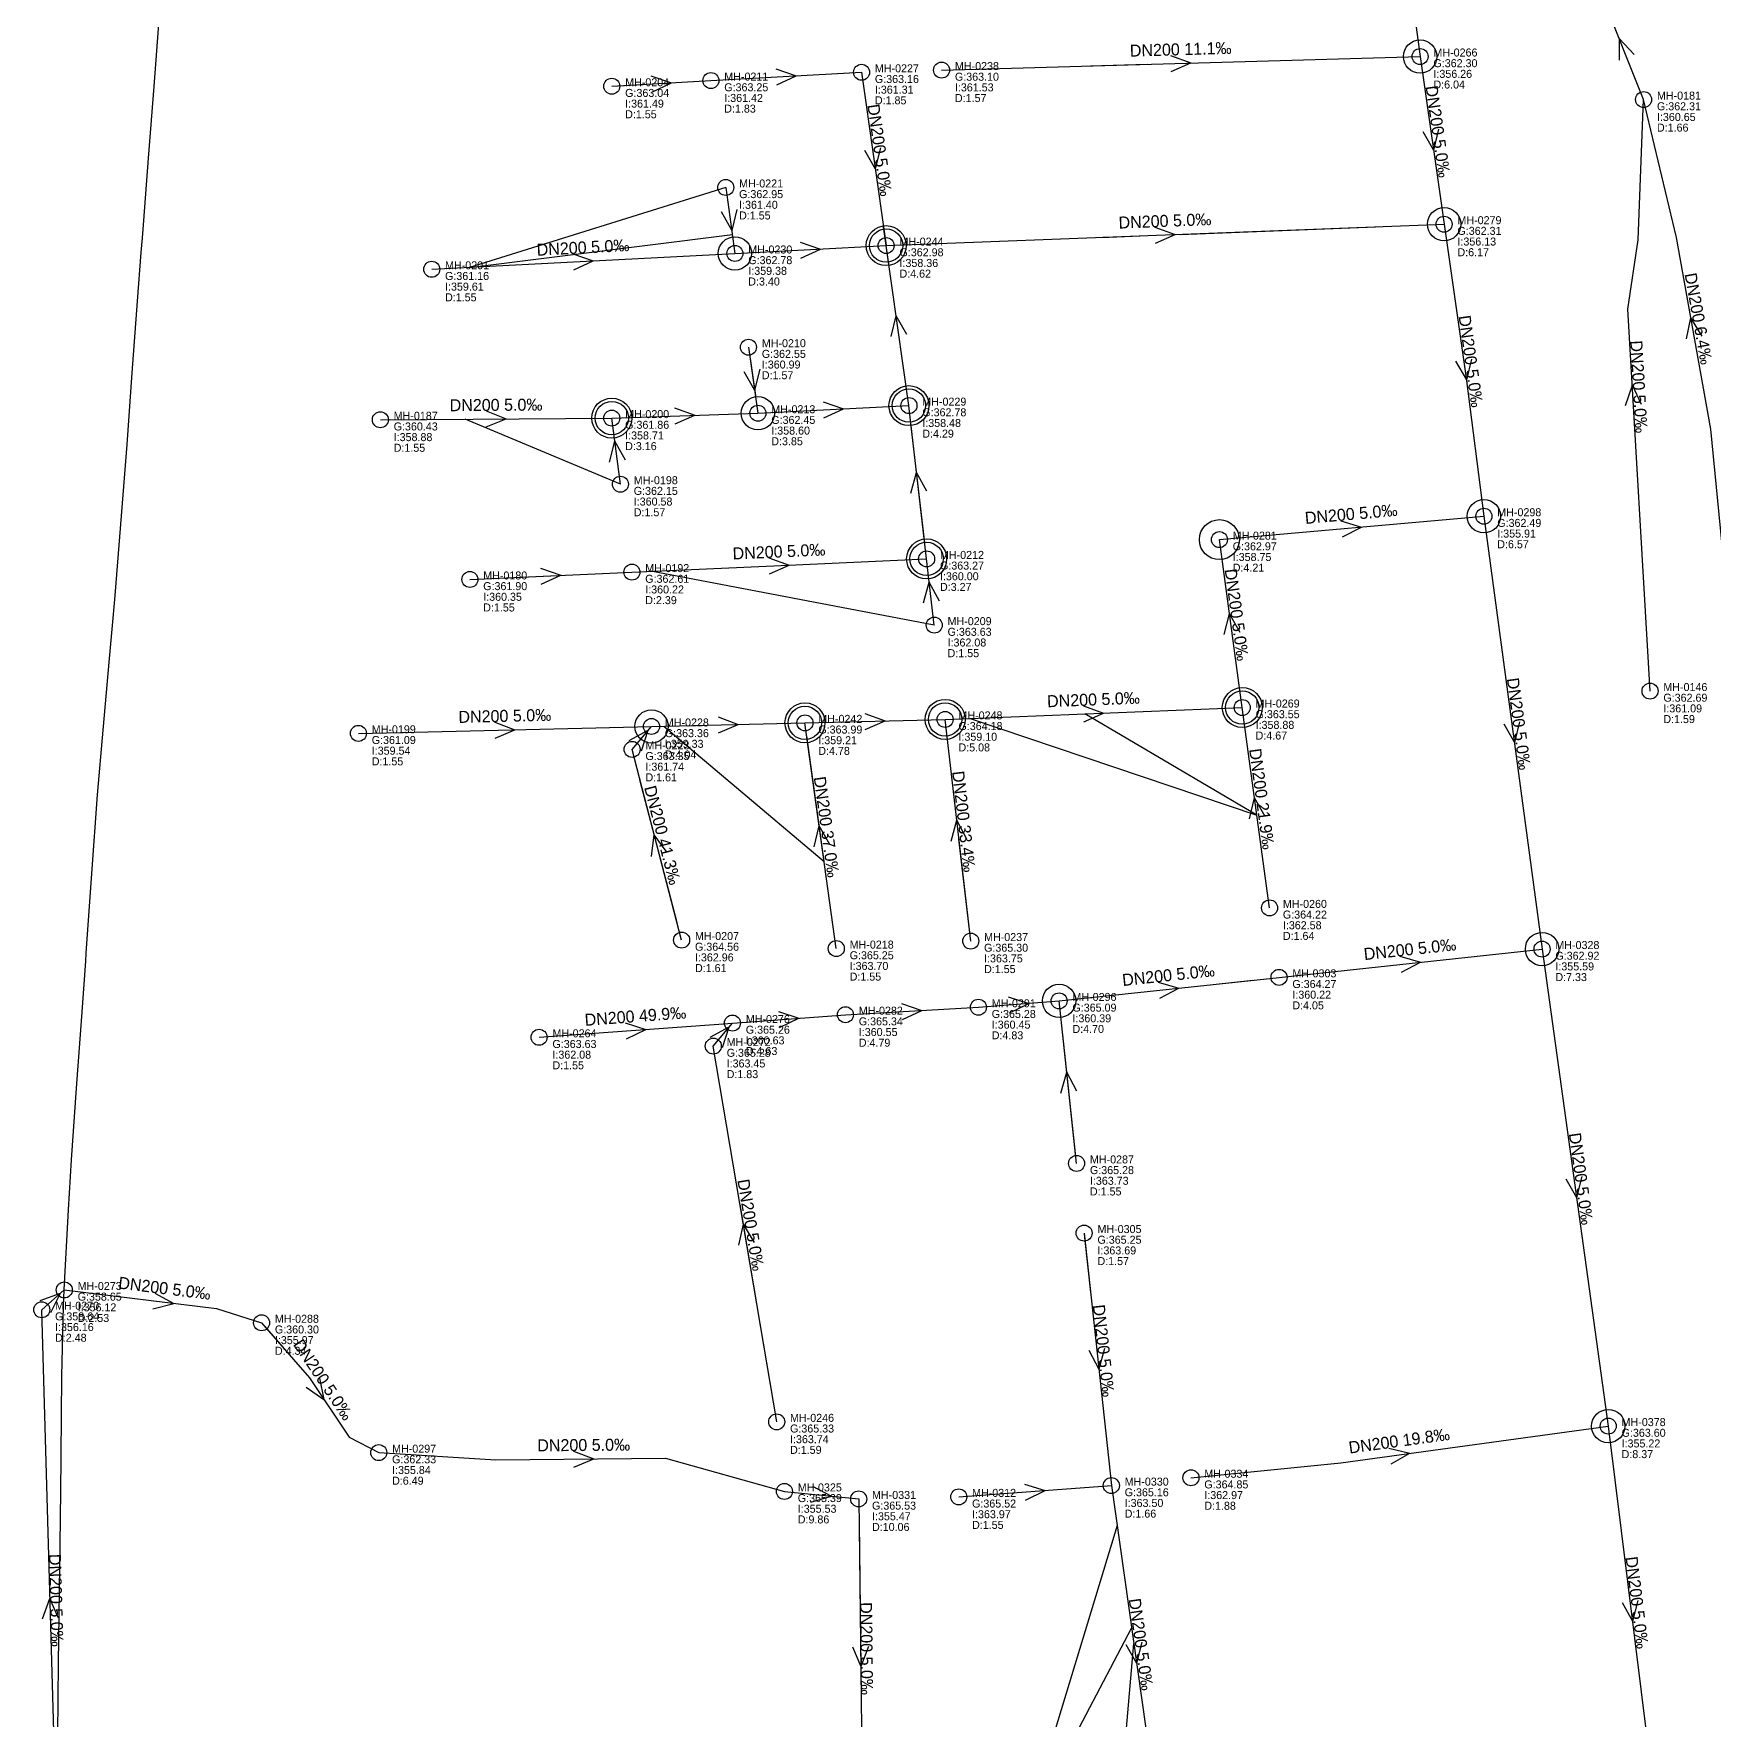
# Model space of a CAD drawing. Header units: metres. Extents: x 449901 to 451990, y 2566737 to 2570846.
# Drawn here: x 450067.4 to 450319.4, y 2569630.8 to 2569883.7 of the extents above; entities that cross this region are included whole.
import ezdxf
from ezdxf.enums import TextEntityAlignment as Align

# ---------------------------------------------------------------- set-up
doc = ezdxf.new("R2010")
doc.units = ezdxf.units.M
for name, color, linetype in [('SEW-CATCHMENT', 4, 'Continuous'), ('SEW-DROP', 6, 'Continuous'), ('SEW-LABEL', 2, 'Continuous'), ('SEW-MH', 7, 'Continuous'), ('SEW-MH-LABEL', 8, 'Continuous'), ('SEW-PIPE-DN200', 3, 'Continuous'), ('SEW-RIDER', 8, 'Continuous'), ('SEW-SWEPT-CH', 6, 'Continuous')]:
    doc.layers.add(name, color=color, linetype=linetype)

msp = doc.modelspace()

# ---------------------------------------------------------------- linework, layer by layer
at = {"layer": 'SEW-CATCHMENT'}
msp.add_lwpolyline([(450071.04, 2569628.66), (450071.15, 2569639.43), (450071.3, 2569650.19), (450071.46, 2569660.95), (450071.56, 2569669.96), (450071.56, 2569670.47), (450071.67, 2569682.47), (450071.9, 2569692.93), (450072.03, 2569695.35), (450072.64, 2569707.34), (450073.13, 2569714.86), (450073.87, 2569725.6), (450074.65, 2569736.33), (450075.24, 2569744.64), (450075.32, 2569745.82), (450076.14, 2569757.79), (450077.02, 2569769.58), (450077.84, 2569779.28), (450078.81, 2569790), (450079.35, 2569796.05), (450079.63, 2569799.45), (450080.61, 2569811.41), (450081.43, 2569822.12), (450082.22, 2569832.85), (450083.01, 2569843.58), (450083.56, 2569850.87), (450083.73, 2569853.07), (450083.93, 2569855.68), (450084.65, 2569865.04), (450085.49, 2569875.77), (450086.32, 2569886.49)], dxfattribs=at)
at = {"layer": 'SEW-DROP'}
for centre in [(450275.29, 2569880.27), (450278.89, 2569855.13), (450195.24, 2569851.92), (450195.24, 2569851.92), (450172.57, 2569850.74), (450176.02, 2569826.79), (450198.66, 2569827.93), (450154.11, 2569826.06), (450284.86, 2569811.35), (450201.31, 2569804.95), (450204.08, 2569780.89), (450248.63, 2569782.67), (450160.06, 2569779.83), (450183.07, 2569780.37), (450293.57, 2569746.46), (450221.17, 2569738.68), (450303.5, 2569674.94)]:
    msp.add_circle(centre, 2.5, dxfattribs=at)
at = {"layer": 'SEW-LABEL'}
for p, q in [((450305.17, 2569879.7), (450305.18, 2569882.93)), ((450307.4, 2569880.58), (450305.18, 2569882.93)), ((450237.89, 2569880.41), (450240.92, 2569879.3)), ((450159.97, 2569877.35), (450163.04, 2569876.32)), ((450178.7, 2569878.4), (450181.76, 2569877.36)), ((450178.83, 2569876), (450181.76, 2569877.36)), ((450237.95, 2569878.01), (450240.92, 2569879.3)), ((450160.11, 2569874.95), (450163.04, 2569876.32)), ((450278.07, 2569869.36), (450277.3, 2569866.22)), ((450275.69, 2569869.02), (450277.3, 2569866.22)), ((450192, 2569866.23), (450193.61, 2569863.43)), ((450194.37, 2569866.56), (450193.61, 2569863.43)), ((450170.49, 2569857.01), (450172.09, 2569854.21)), ((450172.86, 2569857.34), (450172.09, 2569854.21)), ((450235.52, 2569854.67), (450238.57, 2569853.58)), ((450182.35, 2569852.45), (450185.41, 2569851.41)), ((450235.62, 2569852.27), (450238.57, 2569853.58)), ((450148.28, 2569850.67), (450151.34, 2569849.63)), ((450148.41, 2569848.28), (450151.34, 2569849.63)), ((450182.47, 2569850.05), (450185.41, 2569851.41)), ((450195.97, 2569838.27), (450196.74, 2569841.41)), ((450198.35, 2569838.61), (450196.74, 2569841.41)), ((450315.24, 2569837.92), (450315.89, 2569841.08)), ((450317.6, 2569838.34), (450315.89, 2569841.08)), ((450280.62, 2569834.58), (450282.23, 2569831.78)), ((450283, 2569834.91), (450282.23, 2569831.78)), ((450173.91, 2569833.05), (450175.52, 2569830.26)), ((450176.28, 2569833.4), (450175.52, 2569830.26)), ((450306.08, 2569827.94), (450307.11, 2569831.01)), ((450308.48, 2569828.08), (450307.11, 2569831.01)), ((450135.25, 2569827.13), (450138.26, 2569825.95)), ((450163.53, 2569827.58), (450166.56, 2569826.48)), ((450163.61, 2569825.18), (450166.56, 2569826.48)), ((450185.78, 2569828.48), (450188.84, 2569827.44)), ((450185.9, 2569826.09), (450188.84, 2569827.44)), ((450135.27, 2569824.73), (450138.26, 2569825.95)), ((450153.76, 2569819.46), (450154.56, 2569822.59)), ((450156.14, 2569819.77), (450154.56, 2569822.59)), ((450198.96, 2569814.81), (450199.81, 2569817.93)), ((450201.34, 2569815.09), (450199.81, 2569817.93)), ((450263.43, 2569810.66), (450266.52, 2569809.73)), ((450263.64, 2569808.27), (450266.52, 2569809.73)), ((450143.42, 2569803.55), (450146.47, 2569802.49)), ((450177.66, 2569805.09), (450180.71, 2569804.03)), ((450177.77, 2569802.69), (450180.71, 2569804.03)), ((450143.53, 2569801.15), (450146.47, 2569802.49)), ((450200.86, 2569798.36), (450201.71, 2569801.47)), ((450203.24, 2569798.63), (450201.71, 2569801.47)), ((450245.93, 2569793.61), (450246.71, 2569796.74)), ((450248.31, 2569793.93), (450246.71, 2569796.74)), ((450170.04, 2569781.26), (450173.06, 2569780.13)), ((450192.04, 2569781.79), (450195.07, 2569780.67)), ((450224.81, 2569782.92), (450227.85, 2569781.84)), ((450224.9, 2569780.52), (450227.85, 2569781.84)), ((450136.56, 2569780.48), (450139.59, 2569779.35)), ((450136.62, 2569778.08), (450139.59, 2569779.35)), ((450156.72, 2569777.75), (450159.57, 2569779.26)), ((450158.55, 2569776.19), (450159.57, 2569779.26)), ((450170.09, 2569778.86), (450173.06, 2569780.13)), ((450192.1, 2569779.39), (450195.07, 2569780.67)), ((450287.83, 2569780.24), (450289.42, 2569777.42)), ((450290.21, 2569780.55), (450289.42, 2569777.42)), ((450249.69, 2569766), (450250.47, 2569769.14)), ((450252.07, 2569766.33), (450250.47, 2569769.14)), ((450204.98, 2569762.65), (450205.83, 2569765.77)), ((450207.36, 2569762.92), (450205.83, 2569765.77)), ((450160.08, 2569760.35), (450160.48, 2569763.56)), ((450162.4, 2569760.96), (450160.48, 2569763.56)), ((450184.44, 2569761.79), (450185.21, 2569764.93)), ((450186.81, 2569762.13), (450185.21, 2569764.93)), ((450272.24, 2569745.38), (450275.35, 2569744.5)), ((450272.49, 2569742.99), (450275.35, 2569744.5)), ((450236.03, 2569741.48), (450239.14, 2569740.61)), ((450236.29, 2569739.1), (450239.14, 2569740.61)), ((450197.54, 2569738.29), (450200.6, 2569737.26)), ((450213.53, 2569739.28), (450216.61, 2569738.32)), ((450213.71, 2569736.89), (450216.61, 2569738.32)), ((450156.12, 2569735.39), (450159.2, 2569734.41)), ((450179.09, 2569737.08), (450182.17, 2569736.11)), ((450179.27, 2569734.69), (450182.17, 2569736.11)), ((450197.67, 2569735.89), (450200.6, 2569737.26)), ((450156.3, 2569733), (450159.2, 2569734.41)), ((450168.88, 2569733.25), (450171.72, 2569734.8)), ((450170.73, 2569731.72), (450171.72, 2569734.8)), ((450221.45, 2569724.88), (450222.32, 2569727.99)), ((450223.83, 2569725.14), (450222.32, 2569727.99)), ((450297.14, 2569712.02), (450298.74, 2569709.22)), ((450299.52, 2569712.35), (450298.74, 2569709.22)), ((450173.15, 2569702.07), (450173.83, 2569705.23)), ((450175.51, 2569702.47), (450173.83, 2569705.23)), ((450068.42, 2569693.78), (450071.46, 2569694.86)), ((450070, 2569691.98), (450071.46, 2569694.86)), ((450085.61, 2569694.89), (450088.44, 2569693.33)), ((450085.31, 2569692.51), (450088.44, 2569693.33)), ((450225.61, 2569686.31), (450227.12, 2569683.46)), ((450227.99, 2569686.57), (450227.12, 2569683.46)), ((450110.28, 2569682.11), (450110.95, 2569678.95)), ((450108.29, 2569680.78), (450110.95, 2569678.95)), ((450148.39, 2569671.2), (450151.4, 2569670.02)), ((450148.41, 2569668.8), (450151.4, 2569670.02)), ((450270.62, 2569671.64), (450273.76, 2569670.86)), ((450270.95, 2569669.26), (450273.76, 2569670.86)), ((450183.94, 2569663.54), (450187.05, 2569664.43)), ((450184.19, 2569665.93), (450187.05, 2569664.43)), ((450215.98, 2569666.26), (450219.06, 2569665.28)), ((450216.15, 2569663.86), (450219.06, 2569665.28)), ((450068.76, 2569646.07), (450069.87, 2569649.1)), ((450071.16, 2569646.14), (450069.87, 2569649.1)), ((450305.56, 2569648.52), (450307.11, 2569645.69)), ((450307.94, 2569648.82), (450307.11, 2569645.69)), ((450190.19, 2569641.86), (450191.43, 2569638.88)), ((450192.59, 2569641.89), (450191.43, 2569638.88)), ((450231.17, 2569642.22), (450232.78, 2569639.42)), ((450233.55, 2569642.56), (450232.78, 2569639.42))]:
    msp.add_line(p, q, dxfattribs=at)
at = {"layer": 'SEW-MH'}
for centre in [(450203.55, 2569878.24), (450275.29, 2569880.27), (450154.11, 2569875.81), (450168.97, 2569876.66), (450191.55, 2569877.9), (450308.8, 2569873.81), (450171.19, 2569860.64), (450278.89, 2569855.13), (450172.57, 2569850.74), (450195.24, 2569851.92), (450127.11, 2569848.37), (450174.6, 2569836.69), (450198.66, 2569827.93), (450119.41, 2569825.81), (450154.11, 2569826.06), (450176.02, 2569826.79), (450155.4, 2569816.15), (450284.86, 2569811.35), (450245.2, 2569807.84), (450201.31, 2569804.95), (450157.12, 2569802.97), (450132.83, 2569801.87), (450202.45, 2569795.02), (450309.76, 2569785.14), (450248.63, 2569782.67), (450160.06, 2569779.83), (450183.07, 2569780.37), (450204.08, 2569780.89), (450116.12, 2569778.8), (450157.15, 2569776.4), (450252.72, 2569752.63), (450164.58, 2569747.81), (450207.92, 2569747.66), (450187.77, 2569746.53), (450293.57, 2569746.46), (450254.14, 2569742.22), (450189.14, 2569736.62), (450209.07, 2569737.73), (450221.17, 2569738.68), (450172.2, 2569735.37), (450143.21, 2569733.23), (450169.33, 2569731.91), (450223.79, 2569714.32), (450224.92, 2569703.88), (450072.03, 2569695.35), (450068.64, 2569692.39), (450101.6, 2569690.43), (450178.83, 2569675.58), (450303.5, 2569674.94), (450119.17, 2569670.96), (450229, 2569666.02), (450240.94, 2569667.2), (450179.99, 2569665.15), (450191.12, 2569664.02), (450206.12, 2569664.33)]:
    msp.add_circle(centre, 1.2, dxfattribs=at)
at = {"layer": 'SEW-PIPE-DN200'}
for points in [[(450270.53, 2569915.03), (450275.29, 2569880.27)], [(450308.8, 2569873.81), (450302.66, 2569889.26)], [(450203.55, 2569878.24), (450275.29, 2569880.27)], [(450275.29, 2569880.27), (450278.89, 2569855.13)], [(450168.97, 2569876.66), (450191.55, 2569877.9)], [(450191.55, 2569877.9), (450195.24, 2569851.92)], [(450154.11, 2569875.81), (450168.97, 2569876.66)], [(450309.76, 2569785.14), (450306.45, 2569842.4), (450307.96, 2569852.8), (450308.8, 2569873.81)], [(450320.77, 2569804.94), (450318.89, 2569824.39), (450313.73, 2569853.12), (450308.8, 2569873.81)], [(450171.19, 2569860.64), (450172.57, 2569850.74)], [(450195.24, 2569851.92), (450278.89, 2569855.13)], [(450278.89, 2569855.13), (450282.19, 2569832.07), (450284.86, 2569811.35)], [(450172.57, 2569850.74), (450195.24, 2569851.92)], [(450198.66, 2569827.93), (450195.24, 2569851.92)], [(450127.11, 2569848.37), (450172.57, 2569850.74)], [(450174.6, 2569836.69), (450176.02, 2569826.79)], [(450154.11, 2569826.06), (450176.02, 2569826.79)], [(450176.02, 2569826.79), (450198.66, 2569827.93)], [(450201.31, 2569804.95), (450198.66, 2569827.93)], [(450119.41, 2569825.81), (450154.11, 2569826.06)], [(450155.4, 2569816.15), (450154.11, 2569826.06)], [(450245.2, 2569807.84), (450284.86, 2569811.35)], [(450284.86, 2569811.35), (450293.57, 2569746.46)], [(450248.63, 2569782.67), (450245.2, 2569807.84)], [(450157.12, 2569802.97), (450179.49, 2569803.97), (450201.31, 2569804.95)], [(450202.45, 2569795.02), (450201.31, 2569804.95)], [(450132.83, 2569801.87), (450157.12, 2569802.97)], [(450183.07, 2569780.37), (450204.08, 2569780.89)], [(450204.08, 2569780.89), (450248.63, 2569782.67)], [(450207.92, 2569747.66), (450204.08, 2569780.89)], [(450252.72, 2569752.63), (450248.63, 2569782.67)], [(450116.12, 2569778.8), (450160.06, 2569779.83)], [(450157.15, 2569776.4), (450160.06, 2569779.83)], [(450160.06, 2569779.83), (450183.07, 2569780.37)], [(450187.77, 2569746.53), (450183.07, 2569780.37)], [(450164.58, 2569747.81), (450157.15, 2569776.4)], [(450254.14, 2569742.22), (450293.57, 2569746.46)], [(450293.57, 2569746.46), (450303.5, 2569674.94)], [(450221.17, 2569738.68), (450254.14, 2569742.22)], [(450209.07, 2569737.73), (450221.17, 2569738.68)], [(450223.79, 2569714.32), (450221.17, 2569738.68)], [(450143.21, 2569733.23), (450172.2, 2569735.37)], [(450169.33, 2569731.91), (450172.2, 2569735.37)], [(450172.2, 2569735.37), (450189.14, 2569736.62)], [(450189.14, 2569736.62), (450209.07, 2569737.73)], [(450178.83, 2569675.58), (450169.33, 2569731.91)], [(450224.92, 2569703.88), (450229, 2569666.02)], [(450068.64, 2569692.39), (450072.03, 2569695.35)], [(450072.03, 2569695.35), (450094.83, 2569692.55), (450101.6, 2569690.43), (450101.6, 2569690.43)], [(450071.19, 2569602.82), (450068.64, 2569692.39)], [(450101.6, 2569690.43), (450108.8, 2569682.18), (450114.73, 2569673.29), (450119.17, 2569670.96)], [(450240.94, 2569667.2), (450263.39, 2569669.43), (450303.5, 2569674.94)], [(450303.5, 2569674.94), (450310.36, 2569619.42)], [(450119.17, 2569670.96), (450119.17, 2569670.96), (450136.74, 2569669.9), (450162.14, 2569670.11), (450179.99, 2569665.15)], [(450179.99, 2569665.15), (450191.12, 2569664.02)], [(450206.12, 2569664.33), (450229, 2569666.02)], [(450229, 2569666.02), (450236.13, 2569615.79)], [(450191.12, 2569664.02), (450191.69, 2569616.74)]]:
    msp.add_lwpolyline(points, dxfattribs=at)
at = {"layer": 'SEW-RIDER'}
for points in [[(450225.89, 2569878.87), (450234.37, 2569879.11)], [(450154.11, 2569875.81), (450158.82, 2569876.08)], [(450171.19, 2569860.64), (450132.77, 2569848.66), (450172.18, 2569853.58)], [(450195.69, 2569848.76), (450194.85, 2569854.72)], [(450239.3, 2569853.61), (450268.58, 2569854.73)], [(450227.72, 2569853.17), (450228.66, 2569853.2), (450234.46, 2569853.43)], [(450174.6, 2569836.69), (450175.64, 2569829.43)], [(450155.4, 2569816.15), (450132.14, 2569825.9)], [(450201.03, 2569807.35), (450198.96, 2569825.26)], [(450132.83, 2569801.87), (450144.92, 2569802.42)], [(450202.45, 2569795.02), (450159.95, 2569803.09)], [(450207.85, 2569781.04), (450250.83, 2569766.53), (450225.03, 2569781.73)], [(450161.93, 2569779.87), (450185.96, 2569759.58), (450183.33, 2569778.45)], [(450163.91, 2569750.4), (450161.66, 2569759.03), (450158.33, 2569771.83)], [(450207.92, 2569747.66), (450206.16, 2569762.91)], [(450244.71, 2569741.21), (450250.21, 2569741.8)], [(450143.21, 2569733.23), (450143.21, 2569733.23), (450143.21, 2569733.23)], [(450223.63, 2569715.83), (450221.71, 2569733.59)], [(450178.83, 2569675.58), (450176.45, 2569689.72), (450173.34, 2569708.16)], [(450224.92, 2569703.88), (450224.99, 2569703.24), (450225.87, 2569695.03)], [(450102.04, 2569689.93), (450104.82, 2569686.74)], [(450191.17, 2569660.4), (450191.22, 2569656.23), (450191.48, 2569634.33)], [(450229.85, 2569660.04), (450215.82, 2569613.81), (450232.04, 2569644.65)], [(450230.04, 2569615.19), (450232.36, 2569642.35)]]:
    msp.add_lwpolyline(points, dxfattribs=at)
at = {"layer": 'SEW-SWEPT-CH'}
for centre in [(450195.24, 2569851.92), (450154.11, 2569826.06), (450198.66, 2569827.93), (450245.2, 2569807.84), (450201.31, 2569804.95), (450183.07, 2569780.37), (450204.08, 2569780.89), (450248.63, 2569782.67)]:
    msp.add_circle(centre, 3, dxfattribs=at)

# ---------------------------------------------------------------- texts
at = {"layer": 'SEW-LABEL'}
for s, rotation, p in [('DN200 11.1‰', 1.6228, (450239.42, 2569880.46)), ('DN200 5.0‰', -81.8489, (450277.09, 2569868.9)), ('DN200 5.0‰', -81.9067, (450193.4, 2569866.11)), ('DN200 5.0‰', 2.197, (450237.07, 2569854.73)), ('DN200 5.0‰', 2.9842, (450149.84, 2569850.75)), ('DN200 6.4‰', 280.1806, (450316.16, 2569840.81)), ('DN200 5.0‰', -82.0211, (450282.02, 2569834.46)), ('DN200 5.0‰', 273.3048, (450307.2, 2569830.71)), ('DN200 5.0‰', 0.4162, (450136.76, 2569827.14)), ('DN200 5.0‰', 5.0574, (450265.03, 2569810.8)), ('DN200 5.0‰', 2.5725, (450179.21, 2569805.16)), ('DN200 5.0‰', 277.7547, (450246.92, 2569796.46)), ('DN200 5.0‰', -82.3489, (450289.22, 2569780.11)), ('DN200 5.0‰', 2.2928, (450226.35, 2569782.98)), ('DN200 5.0‰', 1.3351, (450138.09, 2569780.52)), ('DN200 21.9‰', 277.755, (450250.68, 2569768.85)), ('DN200 41.3‰', 284.575, (450160.86, 2569763.31)), ('DN200 37.0‰', 277.9086, (450185.42, 2569764.65)), ('DN200 33.4‰', 276.5907, (450206, 2569765.48)), ('DN200 5.0‰', 6.1375, (450273.86, 2569745.54)), ('DN200 5.0‰', 6.1373, (450237.65, 2569741.65)), ('DN200 49.9‰', 4.2171, (450157.71, 2569735.5)), ('DN200 5.0‰', -82.0982, (450298.54, 2569711.9)), ('DN200 5.0‰', 279.5805, (450174.08, 2569704.95)), ('DN200 5.0‰', -7.0136, (450086.95, 2569694.72)), ('DN200 5.0‰', -83.8449, (450226.96, 2569686.15)), ('DN200 5.0‰', -56.3098, (450110.12, 2569681.4)), ('DN200 19.8‰', 7.8223, (450272.27, 2569671.85)), ('DN200 5.0‰', 0.4772, (450149.9, 2569671.21)), ('DN200 5.0‰', 271.6253, (450069.91, 2569648.8)), ('DN200 5.0‰', -82.9578, (450306.93, 2569648.38)), ('DN200 5.0‰', -89.3088, (450191.41, 2569641.58)), ('DN200 5.0‰', -81.918, (450232.57, 2569642.1))]:
    msp.add_text(s, height=1.8, rotation=rotation, dxfattribs=at).set_placement(p, align=Align.CENTER)
at = {"layer": 'SEW-MH-LABEL'}
for s, p in [('MH-0238', (450205.55, 2569878.24)), ('G:362.30', (450277.29, 2569878.67)), ('MH-0266', (450277.29, 2569880.27)), ('MH-0204', (450156.11, 2569875.81)), ('MH-0211', (450170.97, 2569876.66)), ('G:363.16', (450193.55, 2569876.3)), ('MH-0227', (450193.55, 2569877.9)), ('G:363.10', (450205.55, 2569876.64)), ('I:356.26', (450277.29, 2569877.07)), ('G:363.04', (450156.11, 2569874.21)), ('G:363.25', (450170.97, 2569875.06)), ('I:361.42', (450170.97, 2569873.46)), ('D:1.85', (450193.55, 2569873.1)), ('I:361.31', (450193.55, 2569874.7)), ('D:1.57', (450205.55, 2569873.44)), ('I:361.53', (450205.55, 2569875.04)), ('D:6.04', (450277.29, 2569875.47)), ('MH-0181', (450310.8, 2569873.81)), ('D:1.55', (450156.11, 2569871.01)), ('I:361.49', (450156.11, 2569872.61)), ('D:1.83', (450170.97, 2569871.86)), ('G:362.31', (450310.8, 2569872.21)), ('I:360.65', (450310.8, 2569870.61)), ('D:1.66', (450310.8, 2569869.01)), ('MH-0221', (450173.19, 2569860.64)), ('G:362.95', (450173.19, 2569859.04)), ('D:1.55', (450173.19, 2569855.84)), ('I:361.40', (450173.19, 2569857.44)), ('G:362.31', (450280.89, 2569853.53)), ('MH-0279', (450280.89, 2569855.13)), ('MH-0230', (450174.57, 2569850.74)), ('G:362.98', (450197.24, 2569850.32)), ('MH-0244', (450197.24, 2569851.92)), ('D:6.17', (450280.89, 2569850.33)), ('I:356.13', (450280.89, 2569851.93)), ('MH-0201', (450129.11, 2569848.37)), ('G:362.78', (450174.57, 2569849.14)), ('I:358.36', (450197.24, 2569848.72)), ('G:361.16', (450129.11, 2569846.77)), ('D:3.40', (450174.57, 2569845.94)), ('I:359.38', (450174.57, 2569847.54)), ('D:4.62', (450197.24, 2569847.12)), ('D:1.55', (450129.11, 2569843.57)), ('I:359.61', (450129.11, 2569845.17)), ('MH-0210', (450176.6, 2569836.69)), ('G:362.55', (450176.6, 2569835.09)), ('I:360.99', (450176.6, 2569833.49)), ('D:1.57', (450176.6, 2569831.89)), ('MH-0229', (450200.66, 2569827.93)), ('MH-0187', (450121.41, 2569825.81)), ('MH-0200', (450156.11, 2569826.06)), ('G:362.45', (450178.02, 2569825.19)), ('MH-0213', (450178.02, 2569826.79)), ('G:362.78', (450200.66, 2569826.33)), ('G:360.43', (450121.41, 2569824.21)), ('I:358.88', (450121.41, 2569822.61)), ('G:361.86', (450156.11, 2569824.46)), ('I:358.71', (450156.11, 2569822.86)), ('I:358.60', (450178.02, 2569823.59)), ('D:4.29', (450200.66, 2569823.13)), ('I:358.48', (450200.66, 2569824.73)), ('D:1.55', (450121.41, 2569821.01)), ('D:3.16', (450156.11, 2569821.26)), ('D:3.85', (450178.02, 2569821.99)), ('MH-0198', (450157.4, 2569816.15)), ('G:362.15', (450157.4, 2569814.55)), ('I:360.58', (450157.4, 2569812.95)), ('D:1.57', (450157.4, 2569811.35)), ('MH-0298', (450286.86, 2569811.35)), ('MH-0281', (450247.2, 2569807.84)), ('G:362.49', (450286.86, 2569809.75)), ('I:355.91', (450286.86, 2569808.15)), ('MH-0212', (450203.31, 2569804.95)), ('G:362.97', (450247.2, 2569806.24)), ('D:6.57', (450286.86, 2569806.55)), ('MH-0192', (450159.12, 2569802.97)), ('G:363.27', (450203.31, 2569803.35)), ('D:4.21', (450247.2, 2569803.04)), ('I:358.75', (450247.2, 2569804.64)), ('G:361.90', (450134.83, 2569800.27)), ('MH-0180', (450134.83, 2569801.87)), ('G:362.61', (450159.12, 2569801.37)), ('I:360.22', (450159.12, 2569799.77)), ('D:3.27', (450203.31, 2569800.15)), ('I:360.00', (450203.31, 2569801.75)), ('I:360.35', (450134.83, 2569798.67)), ('D:2.39', (450159.12, 2569798.17)), ('D:1.55', (450134.83, 2569797.07)), ('MH-0209', (450204.45, 2569795.02)), ('G:363.63', (450204.45, 2569793.42)), ('D:1.55', (450204.45, 2569790.22)), ('I:362.08', (450204.45, 2569791.82)), ('MH-0146', (450311.76, 2569785.14)), ('MH-0269', (450250.63, 2569782.67)), ('G:362.69', (450311.76, 2569783.54)), ('MH-0228', (450162.06, 2569779.83)), ('MH-0242', (450185.07, 2569780.37)), ('MH-0248', (450206.08, 2569780.89)), ('G:363.55', (450250.63, 2569781.07)), ('D:1.59', (450311.76, 2569780.34)), ('I:361.09', (450311.76, 2569781.94)), ('G:361.09', (450118.12, 2569777.2)), ('MH-0199', (450118.12, 2569778.8)), ('G:363.36', (450162.06, 2569778.23)), ('G:363.99', (450185.07, 2569778.77)), ('I:359.21', (450185.07, 2569777.17)), ('G:364.18', (450206.08, 2569779.29)), ('I:359.10', (450206.08, 2569777.69)), ('D:4.67', (450250.63, 2569777.87)), ('I:358.88', (450250.63, 2569779.47)), ('I:359.54', (450118.12, 2569775.6)), ('G:363.35', (450159.15, 2569774.8)), ('MH-0223', (450159.15, 2569776.4)), ('D:4.04', (450162.06, 2569775.03)), ('I:359.33', (450162.06, 2569776.63)), ('D:4.78', (450185.07, 2569775.57)), ('D:5.08', (450206.08, 2569776.09)), ('D:1.55', (450118.12, 2569774)), ('I:361.74', (450159.15, 2569773.2)), ('D:1.61', (450159.15, 2569771.6)), ('MH-0260', (450254.72, 2569752.63)), ('G:364.22', (450254.72, 2569751.03)), ('I:362.58', (450254.72, 2569749.43)), ('MH-0207', (450166.58, 2569747.81)), ('MH-0237', (450209.92, 2569747.66)), ('D:1.64', (450254.72, 2569747.83)), ('G:364.56', (450166.58, 2569746.21)), ('I:362.96', (450166.58, 2569744.61)), ('G:365.25', (450189.77, 2569744.93)), ('MH-0218', (450189.77, 2569746.53)), ('G:365.30', (450209.92, 2569746.06)), ('I:363.75', (450209.92, 2569744.46)), ('G:362.92', (450295.57, 2569744.86)), ('MH-0328', (450295.57, 2569746.46)), ('D:1.61', (450166.58, 2569743.01)), ('D:1.55', (450189.77, 2569741.73)), ('I:363.70', (450189.77, 2569743.33)), ('D:1.55', (450209.92, 2569742.86)), ('MH-0303', (450256.14, 2569742.22)), ('D:7.33', (450295.57, 2569741.66)), ('I:355.59', (450295.57, 2569743.26)), ('G:364.27', (450256.14, 2569740.62)), ('MH-0282', (450191.14, 2569736.62)), ('MH-0291', (450211.07, 2569737.73)), ('G:365.09', (450223.17, 2569737.08)), ('MH-0296', (450223.17, 2569738.68)), ('D:4.05', (450256.14, 2569737.42)), ('I:360.22', (450256.14, 2569739.02)), ('MH-0276', (450174.2, 2569735.37)), ('G:365.34', (450191.14, 2569735.02)), ('G:365.28', (450211.07, 2569736.13)), ('I:360.45', (450211.07, 2569734.53)), ('I:360.39', (450223.17, 2569735.48)), ('G:363.63', (450145.21, 2569731.63)), ('MH-0264', (450145.21, 2569733.23)), ('MH-0272', (450171.33, 2569731.91)), ('G:365.26', (450174.2, 2569733.77)), ('I:360.63', (450174.2, 2569732.17)), ('D:4.79', (450191.14, 2569731.82)), ('I:360.55', (450191.14, 2569733.42)), ('D:4.83', (450211.07, 2569732.93)), ('D:4.70', (450223.17, 2569733.88)), ('I:362.08', (450145.21, 2569730.03)), ('G:365.28', (450171.33, 2569730.31)), ('D:4.63', (450174.2, 2569730.57)), ('D:1.55', (450145.21, 2569728.43)), ('D:1.83', (450171.33, 2569727.11)), ('I:363.45', (450171.33, 2569728.71)), ('MH-0287', (450225.79, 2569714.32)), ('G:365.28', (450225.79, 2569712.72)), ('D:1.55', (450225.79, 2569709.52)), ('I:363.73', (450225.79, 2569711.12)), ('MH-0305', (450226.92, 2569703.88)), ('G:365.25', (450226.92, 2569702.28)), ('D:1.57', (450226.92, 2569699.08)), ('I:363.69', (450226.92, 2569700.68)), ('G:358.65', (450074.03, 2569693.75)), ('MH-0273', (450074.03, 2569695.35)), ('MH-0270', (450070.64, 2569692.39)), ('I:356.12', (450074.03, 2569692.15)), ('G:358.64', (450070.64, 2569690.79)), ('I:356.16', (450070.64, 2569689.19)), ('D:2.53', (450074.03, 2569690.55)), ('G:360.30', (450103.6, 2569688.83)), ('MH-0288', (450103.6, 2569690.43)), ('D:2.48', (450070.64, 2569687.59)), ('I:355.97', (450103.6, 2569687.23)), ('D:4.34', (450103.6, 2569685.63)), ('G:365.33', (450180.83, 2569673.98)), ('MH-0246', (450180.83, 2569675.58)), ('G:363.60', (450305.5, 2569673.34)), ('MH-0378', (450305.5, 2569674.94)), ('MH-0297', (450121.17, 2569670.96)), ('D:1.59', (450180.83, 2569670.78)), ('I:363.74', (450180.83, 2569672.38)), ('I:355.22', (450305.5, 2569671.74)), ('G:362.33', (450121.17, 2569669.36)), ('D:8.37', (450305.5, 2569670.14)), ('D:6.49', (450121.17, 2569666.16)), ('I:355.84', (450121.17, 2569667.76)), ('MH-0330', (450231, 2569666.02)), ('MH-0334', (450242.94, 2569667.2)), ('G:365.39', (450181.99, 2569663.55)), ('MH-0325', (450181.99, 2569665.15)), ('MH-0331', (450193.12, 2569664.02)), ('MH-0312', (450208.12, 2569664.33)), ('G:365.16', (450231, 2569664.42)), ('G:364.85', (450242.94, 2569665.6)), ('I:362.97', (450242.94, 2569664)), ('I:355.53', (450181.99, 2569661.95)), ('G:365.53', (450193.12, 2569662.42)), ('I:355.47', (450193.12, 2569660.82)), ('G:365.52', (450208.12, 2569662.73)), ('I:363.97', (450208.12, 2569661.13)), ('D:1.66', (450231, 2569661.22)), ('I:363.50', (450231, 2569662.82)), ('D:1.88', (450242.94, 2569662.4)), ('D:9.86', (450181.99, 2569660.35)), ('D:10.06', (450193.12, 2569659.22)), ('D:1.55', (450208.12, 2569659.53))]:
    msp.add_text(s, height=1.2, dxfattribs=at).set_placement(p)

doc.saveas('drawing.dxf')
